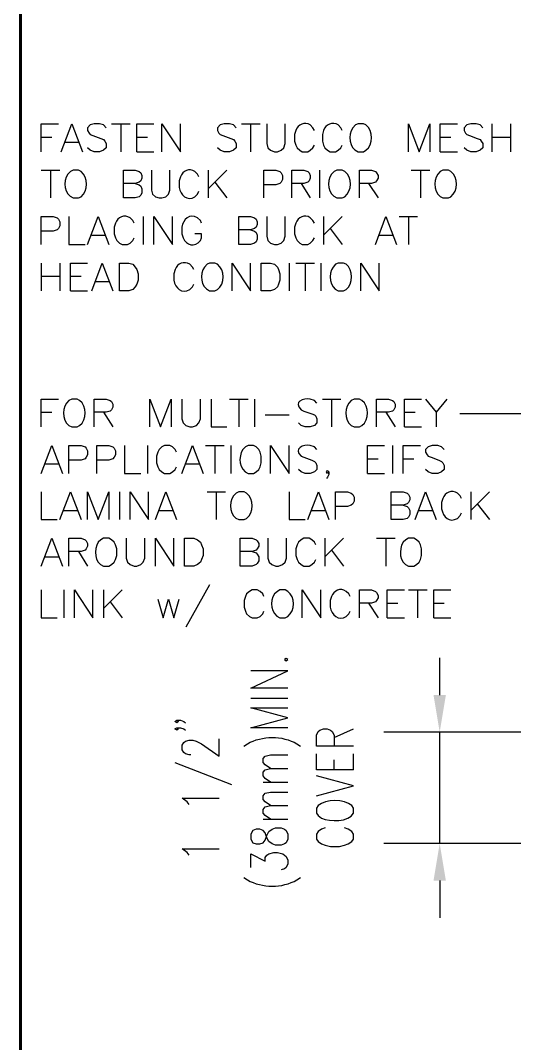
# Model space of a CAD drawing. Header units: millimetres. Extents: x 14 to 201, y 16 to 268.
# Drawn here: x 13.8 to 56.1, y 114.6 to 202.1 of the extents above; entities that cross this region are included whole.
import ezdxf

# ---------------------------------------------------------------- set-up
doc = ezdxf.new("R2010")
doc.units = ezdxf.units.MM
doc.header["$MEASUREMENT"] = 0
doc.layers.get('0').update_dxf_attribs({"linetype": 'CONTINUOUS'})

msp = doc.modelspace()

# ---------------------------------------------------------------- hatches: boundary and pattern name
at = {"true_color": 0x000007}
for points in [[(49.17, 144.378), (50.229, 144.378), (49.699, 141.203)], [(49.17, 128.503), (50.229, 128.503), (49.699, 131.678)]]:
    msp.add_hatch(color=0, dxfattribs=at).paths.add_polyline_path(points)

# ---------------------------------------------------------------- linework, layer by layer
at = {"color": 0, "linetype": 'Continuous', "lineweight": 60, "true_color": 0x000007}
msp.add_line((13.843, 55.414), (13.843, 264.541), dxfattribs=at)
at = {"color": 0, "linetype": 'Continuous', "lineweight": 25, "true_color": 0x000007}
for p, q in [((21.632, 193.252), (23.22, 193.252)), ((22.416, 193.252), (22.416, 190.86)), ((32.745, 193.252), (34.332, 193.252)), ((33.528, 193.252), (33.528, 190.86)), ((54.166, 193.252), (54.166, 190.86)), ((55.753, 193.252), (55.753, 190.86)), ((15.621, 192.109), (16.531, 192.109)), ((23.791, 192.109), (24.702, 192.109)), ((49.742, 192.109), (50.652, 192.109)), ((54.166, 192.109), (55.753, 192.109)), ((17.653, 191.664), (18.796, 191.664)), ((23.791, 190.86), (25.252, 190.86)), ((49.742, 190.86), (51.223, 190.86)), ((15.621, 189.272), (17.209, 189.272)), ((16.425, 189.272), (16.425, 186.902)), ((29.909, 189.272), (29.909, 186.902)), ((31.496, 189.272), (29.909, 187.685)), ((39.434, 189.272), (39.434, 186.902)), ((47.265, 189.272), (48.853, 189.272)), ((48.048, 189.272), (48.048, 186.902)), ((30.48, 188.256), (31.496, 186.902)), ((37.846, 188.151), (38.629, 186.902)), ((43.624, 188.151), (44.429, 186.902)), ((24.342, 185.314), (24.342, 182.922)), ((39.772, 185.314), (39.772, 182.922)), ((41.36, 185.314), (39.772, 183.727)), ((46.228, 185.314), (47.816, 185.314)), ((47.032, 185.314), (47.032, 182.922)), ((40.344, 184.298), (41.36, 182.922)), ((19.939, 183.727), (21.061, 183.727)), ((44.535, 183.727), (45.678, 183.727)), ((15.621, 181.335), (15.621, 178.964)), ((17.209, 181.335), (17.209, 178.964)), ((36.83, 181.335), (36.83, 178.964)), ((37.402, 181.335), (38.989, 181.335)), ((38.185, 181.335), (38.185, 178.964)), ((39.539, 181.335), (39.539, 178.964)), ((15.621, 180.213), (17.209, 180.213)), ((18.119, 180.213), (19.029, 180.213)), ((20.278, 179.747), (21.4, 179.747)), ((18.119, 178.964), (19.579, 178.964)), ((31.729, 169.693), (33.316, 169.693)), ((32.512, 169.693), (32.512, 167.322)), ((33.867, 169.693), (33.867, 167.322)), ((39.666, 169.693), (41.254, 169.693)), ((40.449, 169.693), (40.449, 167.322)), ((50.313, 169.693), (49.403, 168.571)), ((15.621, 168.571), (16.531, 168.571)), ((20.955, 168.571), (21.738, 167.322)), ((34.777, 168.338), (36.83, 168.338)), ((45.106, 168.571), (45.889, 167.322)), ((46.694, 168.571), (47.604, 168.571)), ((46.694, 167.322), (48.154, 167.322)), ((24.702, 165.735), (24.702, 163.343)), ((29.676, 165.735), (31.263, 165.735)), ((30.48, 165.735), (30.48, 163.343)), ((31.835, 165.735), (31.835, 163.343)), ((45.678, 165.735), (45.678, 163.343)), ((43.519, 164.592), (44.429, 164.592)), ((46.567, 164.592), (47.477, 164.592)), ((15.96, 164.147), (17.103, 164.147)), ((27.982, 164.147), (29.104, 164.147)), ((43.519, 163.343), (44.979, 163.343)), ((22.31, 161.756), (22.31, 159.385)), ((29.803, 161.756), (31.39, 161.756)), ((30.586, 161.756), (30.586, 159.385)), ((52.366, 161.756), (52.366, 159.385)), ((53.954, 161.756), (52.366, 160.168)), ((52.917, 160.74), (53.954, 159.385)), ((17.547, 160.168), (18.69, 160.168)), ((25.718, 160.168), (26.839, 160.168)), ((38.756, 160.168), (39.878, 160.168)), ((47.943, 160.168), (49.064, 160.168)), ((39.878, 157.797), (39.878, 155.406)), ((41.466, 157.797), (39.878, 156.21)), ((44.302, 157.797), (45.889, 157.797)), ((45.106, 157.797), (45.106, 155.406)), ((40.449, 156.781), (41.466, 155.406)), ((15.96, 156.21), (17.103, 156.21)), ((18.796, 156.654), (19.579, 155.406)), ((17.547, 153.374), (17.547, 150.982)), ((20.955, 153.374), (20.955, 150.982)), ((22.542, 153.374), (20.955, 151.786)), ((30.014, 153.818), (27.982, 150.199)), ((47.032, 153.374), (48.62, 153.374)), ((47.815, 153.374), (47.815, 150.982)), ((21.526, 152.358), (22.542, 150.982)), ((43.624, 152.231), (44.429, 150.982)), ((45.212, 152.231), (46.122, 152.231)), ((49.191, 152.231), (50.08, 152.231)), ((45.212, 150.982), (46.694, 150.982)), ((49.191, 150.982), (50.652, 150.982)), ((49.699, 144.378), (49.699, 147.553)), ((33.549, 144.124), (36.724, 144.124)), ((40.661, 140.737), (42.333, 141.478)), ((103.505, 141.203), (44.937, 141.203)), ((49.699, 131.678), (49.699, 141.203)), ((32.957, 139.996), (33.253, 140.208)), ((37.486, 140.208), (37.783, 139.996)), ((42.333, 137.986), (42.333, 139.361)), ((27.051, 138.621), (31.898, 136.716)), ((40.661, 137.986), (40.661, 138.832)), ((34.608, 136.927), (36.724, 136.927)), ((34.608, 133.752), (36.724, 133.752)), ((86.085, 131.678), (44.937, 131.678)), ((32.957, 128.778), (33.253, 128.566)), ((37.486, 128.566), (37.783, 128.778)), ((49.699, 128.503), (49.699, 125.328))]:
    msp.add_line(p, q, dxfattribs=at)
for points in [[(15.621, 190.86), (15.621, 193.252), (17.103, 193.252)], [(17.314, 190.86), (18.225, 193.252), (19.135, 190.86)], [(21.167, 192.913), (20.955, 193.146), (20.616, 193.252), (20.151, 193.252), (19.812, 193.146), (19.579, 192.913), (19.579, 192.68), (19.706, 192.447), (19.812, 192.342), (20.045, 192.236), (20.722, 192.003), (20.955, 191.897), (21.061, 191.77), (21.167, 191.558), (21.167, 191.199), (20.955, 190.987), (20.616, 190.86), (20.151, 190.86), (19.812, 190.987), (19.579, 191.199)], [(23.791, 190.86), (23.791, 193.252), (25.252, 193.252)], [(25.929, 190.86), (25.929, 193.252), (27.517, 190.86), (27.517, 193.252)], [(32.279, 192.913), (32.068, 193.146), (31.729, 193.252), (31.263, 193.252), (30.925, 193.146), (30.692, 192.913), (30.692, 192.68), (30.819, 192.447), (30.925, 192.342), (31.157, 192.236), (31.835, 192.003), (32.068, 191.897), (32.173, 191.77), (32.279, 191.558), (32.279, 191.199), (32.068, 190.987), (31.729, 190.86), (31.263, 190.86), (30.925, 190.987), (30.692, 191.199)], [(34.904, 193.252), (34.904, 191.558), (35.01, 191.199), (35.243, 190.987), (35.581, 190.86), (35.814, 190.86), (36.153, 190.987), (36.364, 191.199), (36.491, 191.558), (36.491, 193.252)], [(37.402, 192.68), (37.275, 192.342), (37.275, 191.77), (37.402, 191.431), (37.507, 191.199), (37.74, 190.987), (37.952, 190.86), (38.418, 190.86), (38.629, 190.987), (38.862, 191.199), (38.989, 191.431)], [(38.989, 192.68), (38.862, 192.913), (38.629, 193.146)], [(39.772, 192.68), (39.666, 192.342), (39.666, 191.77), (39.772, 191.431), (39.878, 191.199), (40.111, 190.987), (40.344, 190.86), (40.788, 190.86), (41.021, 190.987), (41.254, 191.199), (41.36, 191.431)], [(41.36, 192.68), (41.254, 192.913), (41.021, 193.146)], [(42.714, 193.252), (42.503, 193.146), (42.27, 192.913)], [(43.392, 193.146), (43.18, 193.252), (42.714, 193.252), (42.714, 193.252)], [(47.032, 190.86), (47.032, 193.252), (47.943, 190.86), (48.853, 193.252), (48.853, 190.86)], [(49.742, 190.86), (49.742, 193.252), (51.223, 193.252)], [(53.382, 192.913), (53.15, 193.146), (52.811, 193.252), (52.366, 193.252), (52.028, 193.146), (51.795, 192.913), (51.795, 192.68), (51.901, 192.447), (52.028, 192.342), (52.239, 192.236), (52.917, 192.003), (53.15, 191.897), (53.255, 191.77), (53.382, 191.558), (53.382, 191.199), (53.15, 190.987), (52.811, 190.86), (52.366, 190.86), (52.028, 190.987), (51.795, 191.199)], [(42.714, 190.86), (43.18, 190.86), (43.392, 190.987)], [(18.352, 189.272), (18.119, 189.167), (17.886, 188.934)], [(19.029, 189.167), (18.796, 189.272), (18.352, 189.272), (18.352, 189.272)], [(22.648, 186.902), (22.648, 189.272), (23.664, 189.272), (24.003, 189.167), (24.13, 189.061), (24.236, 188.828), (24.236, 188.595), (24.13, 188.383), (24.003, 188.256), (23.664, 188.151), (22.648, 188.151)], [(25.04, 189.272), (25.04, 187.579), (25.146, 187.24), (25.379, 187.008), (25.718, 186.902), (25.929, 186.902), (26.289, 187.008), (26.501, 187.24), (26.628, 187.579), (26.628, 189.272)], [(29.104, 188.722), (28.998, 188.934), (28.766, 189.167)], [(34.671, 186.902), (34.671, 189.272), (35.687, 189.272), (36.026, 189.167), (36.153, 189.061), (36.259, 188.828), (36.259, 188.489), (36.153, 188.256), (36.026, 188.151), (35.687, 188.024), (34.671, 188.024)], [(37.042, 186.902), (37.042, 189.272), (38.079, 189.272), (38.418, 189.167), (38.523, 189.061), (38.629, 188.828), (38.629, 188.595), (38.523, 188.383), (38.418, 188.256), (38.079, 188.151), (37.042, 188.151)], [(40.915, 189.272), (40.682, 189.167), (40.449, 188.934)], [(41.593, 189.167), (41.36, 189.272), (40.915, 189.272), (40.915, 189.272)], [(42.841, 186.902), (42.841, 189.272), (43.857, 189.272), (44.196, 189.167), (44.302, 189.061), (44.429, 188.828), (44.429, 188.595), (44.302, 188.383), (44.196, 188.256), (43.857, 188.151), (42.841, 188.151)], [(49.975, 189.272), (49.742, 189.167), (49.53, 188.934)], [(50.652, 189.167), (50.44, 189.272), (49.975, 189.272), (49.975, 189.272)], [(27.517, 188.722), (27.411, 188.383), (27.411, 187.812)], [(23.664, 188.151), (24.003, 188.024), (24.13, 187.918), (24.236, 187.685), (24.236, 187.346), (24.13, 187.135), (24.003, 187.008), (23.664, 186.902), (22.648, 186.902)], [(28.766, 187.008), (28.998, 187.24), (29.104, 187.473)], [(18.352, 186.902), (18.796, 186.902), (19.029, 187.008)], [(40.915, 186.902), (41.36, 186.902), (41.593, 187.008)], [(49.975, 186.902), (50.44, 186.902), (50.652, 187.008)], [(15.621, 182.922), (15.621, 185.314), (16.637, 185.314), (16.976, 185.208), (17.103, 185.081), (17.209, 184.849), (17.209, 184.51), (17.103, 184.298), (16.976, 184.171), (16.637, 184.065), (15.621, 184.065)], [(17.992, 185.314), (17.992, 182.922), (19.368, 182.922)], [(19.579, 182.922), (20.489, 185.314), (21.4, 182.922)], [(21.971, 184.743), (21.865, 184.404), (21.865, 183.833), (21.971, 183.494), (22.077, 183.261), (22.31, 183.049), (22.543, 182.922), (22.987, 182.922), (23.22, 183.049), (23.453, 183.261), (23.559, 183.494)], [(23.559, 184.743), (23.453, 184.976), (23.22, 185.208)], [(25.252, 182.922), (25.252, 185.314), (26.839, 182.922), (26.839, 185.314)], [(29.337, 184.743), (29.231, 184.976), (28.998, 185.208)], [(32.512, 182.922), (32.512, 185.314), (33.528, 185.314), (33.867, 185.208), (33.994, 185.081), (34.1, 184.849), (34.1, 184.637), (33.994, 184.404), (33.867, 184.298), (33.528, 184.171), (32.512, 184.171)], [(34.904, 185.314), (34.904, 183.621), (35.01, 183.261), (35.243, 183.049), (35.581, 182.922), (35.814, 182.922), (36.153, 183.049), (36.364, 183.261), (36.491, 183.621), (36.491, 185.314)], [(37.402, 184.743), (37.275, 184.404), (37.275, 183.833), (37.402, 183.494), (37.507, 183.261), (37.74, 183.049), (37.952, 182.922), (38.418, 182.922), (38.629, 183.049), (38.862, 183.261), (38.989, 183.494)], [(38.989, 184.743), (38.862, 184.976), (38.629, 185.208)], [(44.196, 182.922), (45.106, 185.314), (46.016, 182.922)], [(27.644, 184.404), (27.644, 183.833), (27.75, 183.494)], [(29.231, 183.261), (29.337, 183.494), (29.337, 183.833), (28.766, 183.833)], [(33.528, 184.171), (33.867, 184.065), (33.994, 183.96), (34.1, 183.727), (34.1, 183.388), (33.994, 183.155), (33.867, 183.049), (33.528, 182.922), (32.512, 182.922)], [(18.119, 178.964), (18.119, 181.335), (19.579, 181.335)], [(19.939, 178.964), (20.828, 181.335), (21.738, 178.964)], [(28.66, 180.785), (28.554, 180.996), (28.321, 181.229)], [(30.014, 181.335), (29.803, 181.229), (29.57, 180.996)], [(30.692, 181.229), (30.48, 181.335), (30.014, 181.335), (30.014, 181.335)], [(31.941, 178.964), (31.941, 181.335), (33.528, 178.964), (33.528, 181.335)], [(41.021, 181.335), (40.788, 181.229), (40.577, 180.996)], [(41.698, 181.229), (41.466, 181.335), (41.021, 181.335), (41.021, 181.335)], [(42.947, 178.964), (42.947, 181.335), (44.535, 178.964), (44.535, 181.335)], [(27.072, 180.785), (26.966, 180.425), (26.966, 179.874)], [(28.321, 179.07), (28.554, 179.303), (28.66, 179.536)], [(30.014, 178.964), (30.48, 178.964), (30.692, 179.07)], [(41.021, 178.964), (41.466, 178.964), (41.698, 179.07)], [(15.621, 167.322), (15.621, 169.693), (17.103, 169.693)], [(18.225, 169.693), (17.992, 169.587), (17.78, 169.354)], [(18.902, 169.587), (18.69, 169.693), (18.225, 169.693), (18.225, 169.693)], [(20.151, 167.322), (20.151, 169.693), (21.167, 169.693), (21.526, 169.587), (21.632, 169.481), (21.738, 169.249), (21.738, 169.016), (21.632, 168.783), (21.526, 168.677), (21.167, 168.571), (20.151, 168.571)], [(24.913, 167.322), (24.913, 169.693), (25.823, 167.322), (26.734, 169.693), (26.734, 167.322)], [(27.644, 169.693), (27.644, 168), (27.75, 167.661), (27.982, 167.428), (28.321, 167.322), (28.554, 167.322), (28.893, 167.428), (29.104, 167.661), (29.231, 168), (29.231, 169.693)], [(30.141, 169.693), (30.141, 167.322), (31.496, 167.322)], [(39.201, 169.354), (38.989, 169.587), (38.629, 169.693)], [(42.376, 169.693), (42.143, 169.587), (41.931, 169.354)], [(43.053, 169.587), (42.841, 169.693), (42.376, 169.693), (42.376, 169.693)], [(44.302, 167.322), (44.302, 169.693), (45.318, 169.693), (45.678, 169.587), (45.783, 169.481), (45.889, 169.249), (45.889, 169.016), (45.783, 168.783), (45.678, 168.677), (45.318, 168.571), (44.302, 168.571)], [(46.694, 167.322), (46.694, 169.693), (48.154, 169.693)], [(48.493, 169.693), (49.403, 168.571), (49.403, 167.322)], [(37.846, 168.783), (38.079, 168.677), (38.756, 168.444), (38.989, 168.338), (39.095, 168.233), (39.201, 168), (39.201, 167.661), (38.989, 167.428), (38.629, 167.322), (38.185, 167.322), (37.846, 167.428), (37.613, 167.661)], [(86.868, 135.615), (57.108, 168.423), (51.414, 168.423)], [(18.225, 167.322), (18.69, 167.322), (18.902, 167.428)], [(42.376, 167.322), (42.841, 167.322), (43.053, 167.428)], [(15.621, 163.343), (16.531, 165.735), (17.441, 163.343)], [(17.992, 163.343), (17.992, 165.735), (19.029, 165.735), (19.368, 165.608), (19.473, 165.502), (19.579, 165.269), (19.579, 164.931), (19.473, 164.719), (19.368, 164.592), (19.029, 164.486), (17.992, 164.486)], [(20.384, 163.343), (20.384, 165.735), (21.4, 165.735), (21.738, 165.608), (21.865, 165.502), (21.971, 165.269), (21.971, 164.931), (21.865, 164.719), (21.738, 164.592), (21.4, 164.486), (20.384, 164.486)], [(22.754, 165.735), (22.754, 163.343), (24.13, 163.343)], [(27.178, 165.163), (27.072, 165.396), (26.839, 165.608), (26.628, 165.735), (26.162, 165.735), (25.929, 165.608), (25.718, 165.396), (25.591, 165.163), (25.485, 164.825), (25.485, 164.253), (25.591, 163.915), (25.718, 163.682), (25.929, 163.47), (26.162, 163.343), (26.628, 163.343), (26.839, 163.47), (27.072, 163.682), (27.178, 163.915)], [(27.644, 163.343), (28.554, 165.735), (29.464, 163.343)], [(33.316, 165.735), (33.083, 165.608), (32.851, 165.396)], [(33.316, 163.343), (33.761, 163.343), (33.994, 163.47), (34.227, 163.682), (34.332, 163.915), (34.438, 164.253), (34.438, 164.825), (34.332, 165.163), (34.227, 165.396), (33.994, 165.608), (33.761, 165.735), (33.316, 165.735), (33.316, 165.735)], [(35.243, 163.343), (35.243, 165.735), (36.83, 163.343), (36.83, 165.735)], [(39.201, 165.396), (38.989, 165.608), (38.629, 165.735)], [(43.519, 163.343), (43.519, 165.735), (44.979, 165.735)], [(46.567, 163.343), (46.567, 165.735), (48.048, 165.735)], [(50.08, 165.396), (49.869, 165.608), (49.53, 165.735), (49.064, 165.735), (48.726, 165.608), (48.493, 165.396), (48.493, 165.163), (48.62, 164.931), (48.726, 164.825), (48.959, 164.719), (49.636, 164.486), (49.869, 164.359), (49.975, 164.253), (50.08, 164.02), (50.08, 163.682), (49.869, 163.47), (49.53, 163.343), (49.064, 163.343), (48.726, 163.47), (48.493, 163.682)], [(37.846, 164.825), (38.079, 164.719), (38.756, 164.486), (38.989, 164.359), (39.095, 164.253), (39.201, 164.02), (39.201, 163.682), (38.989, 163.47), (38.629, 163.343), (38.185, 163.343), (37.846, 163.47), (37.613, 163.682)], [(40.217, 163.47), (40.111, 163.343), (40.005, 163.47), (40.111, 163.576), (40.217, 163.47), (40.217, 163.237), (40.111, 163.004), (40.005, 162.899)], [(15.621, 161.756), (15.621, 159.385), (16.976, 159.385)], [(17.209, 159.385), (18.119, 161.756), (19.029, 159.385)], [(19.579, 159.385), (19.579, 161.756), (20.489, 159.385), (21.4, 161.756), (21.4, 159.385)], [(23.22, 159.385), (23.22, 161.756), (24.807, 159.385), (24.807, 161.756)], [(25.379, 159.385), (26.289, 161.756), (27.178, 159.385)], [(32.512, 161.756), (32.279, 161.65), (32.068, 161.417)], [(33.189, 161.65), (32.978, 161.756), (32.512, 161.756), (32.512, 161.756)], [(36.83, 161.756), (36.83, 159.385), (38.185, 159.385)], [(38.418, 159.385), (39.328, 161.756), (40.217, 159.385)], [(40.788, 159.385), (40.788, 161.756), (41.804, 161.756), (42.143, 161.65), (42.27, 161.544), (42.376, 161.311), (42.376, 160.972), (42.27, 160.74), (42.143, 160.634), (41.804, 160.507), (40.788, 160.507)], [(45.551, 159.385), (45.551, 161.756), (46.567, 161.756), (46.905, 161.65), (47.032, 161.544), (47.138, 161.311), (47.138, 161.078), (47.032, 160.845), (46.905, 160.74), (46.567, 160.634), (45.551, 160.634)], [(47.604, 159.385), (48.493, 161.756), (49.403, 159.385)], [(49.975, 161.184), (49.869, 160.845), (49.869, 160.295)], [(51.562, 161.184), (51.456, 161.417), (51.223, 161.65)], [(46.567, 160.634), (46.905, 160.507), (47.032, 160.401), (47.138, 160.168), (47.138, 159.829), (47.032, 159.597), (46.905, 159.491), (46.567, 159.385), (45.551, 159.385)], [(32.512, 159.385), (32.978, 159.385), (33.189, 159.491)], [(51.223, 159.491), (51.456, 159.724), (51.562, 159.956)], [(15.621, 155.406), (16.531, 157.797), (17.441, 155.406)], [(17.992, 155.406), (17.992, 157.797), (19.029, 157.797), (19.368, 157.67), (19.473, 157.565), (19.579, 157.332), (19.579, 157.12), (19.473, 156.887), (19.368, 156.781), (19.029, 156.654), (17.992, 156.654)], [(20.955, 157.797), (20.722, 157.67), (20.489, 157.459)], [(20.955, 155.406), (21.4, 155.406), (21.632, 155.533), (21.865, 155.744), (21.971, 155.977), (22.077, 156.316), (22.077, 156.887), (21.971, 157.226), (21.865, 157.459), (21.632, 157.67), (21.4, 157.797), (20.955, 157.797), (20.955, 157.797)], [(22.881, 157.797), (22.881, 156.083), (22.987, 155.744), (23.22, 155.533), (23.559, 155.406), (23.791, 155.406), (24.13, 155.533), (24.342, 155.744), (24.469, 156.083), (24.469, 157.797)], [(25.379, 155.406), (25.379, 157.797), (26.966, 155.406), (26.966, 157.797)], [(32.639, 155.406), (32.639, 157.797), (33.655, 157.797), (33.994, 157.67), (34.099, 157.565), (34.227, 157.332), (34.227, 157.12), (34.099, 156.887), (33.994, 156.781), (33.655, 156.654), (32.639, 156.654)], [(35.01, 157.797), (35.01, 156.083), (35.116, 155.744), (35.348, 155.533), (35.687, 155.406), (35.92, 155.406), (36.259, 155.533), (36.491, 155.744), (36.597, 156.083), (36.597, 157.797)], [(39.095, 157.226), (38.989, 157.459), (38.756, 157.67), (38.523, 157.797), (38.079, 157.797), (37.846, 157.67), (37.613, 157.459), (37.507, 157.226), (37.402, 156.887), (37.402, 156.316), (37.507, 155.977), (37.613, 155.744), (37.846, 155.533), (38.079, 155.406), (38.523, 155.406), (38.756, 155.533), (38.989, 155.744), (39.095, 155.977)], [(47.032, 157.797), (46.8, 157.67), (46.567, 157.459)], [(47.032, 155.406), (47.477, 155.406), (47.71, 155.533), (47.943, 155.744), (48.048, 155.977), (48.154, 156.316), (48.154, 156.887), (48.048, 157.226), (47.943, 157.459), (47.71, 157.67), (47.477, 157.797), (47.032, 157.797), (47.032, 157.797)], [(33.655, 156.654), (33.994, 156.549), (34.099, 156.422), (34.227, 156.21), (34.227, 155.871), (34.099, 155.638), (33.994, 155.533), (33.655, 155.406), (32.639, 155.406)], [(15.621, 153.374), (15.621, 150.982), (16.976, 150.982)], [(18.457, 150.982), (18.457, 153.374), (20.045, 150.982), (20.045, 153.374)], [(34.671, 152.802), (34.565, 153.035), (34.332, 153.247), (34.099, 153.374), (33.655, 153.374), (33.422, 153.247), (33.189, 153.035), (33.083, 152.802), (32.978, 152.463), (32.978, 151.892), (33.083, 151.553), (33.189, 151.32), (33.422, 151.109), (33.655, 150.982), (34.099, 150.982), (34.332, 151.109), (34.565, 151.32), (34.671, 151.553)], [(36.026, 153.374), (35.814, 153.247), (35.581, 153.035)], [(36.703, 153.247), (36.491, 153.374), (36.026, 153.374), (36.026, 153.374)], [(37.952, 150.982), (37.952, 153.374), (39.539, 150.982), (39.539, 153.374)], [(42.037, 152.802), (41.931, 153.035), (41.698, 153.247)], [(42.841, 150.982), (42.841, 153.374), (43.857, 153.374), (44.196, 153.247), (44.302, 153.141), (44.429, 152.908), (44.429, 152.696), (44.302, 152.463), (44.196, 152.358), (43.857, 152.231), (42.841, 152.231)], [(45.212, 150.982), (45.212, 153.374), (46.694, 153.374)], [(49.191, 150.982), (49.191, 153.374), (50.652, 153.374)], [(25.591, 152.569), (26.056, 150.982), (26.501, 152.569), (26.966, 150.982), (27.411, 152.569)], [(40.449, 152.802), (40.344, 152.463), (40.344, 151.892)], [(41.698, 151.109), (41.931, 151.32), (42.037, 151.553)], [(36.026, 150.982), (36.491, 150.982), (36.703, 151.109)], [(36.724, 144.971), (33.549, 144.971), (36.724, 146.452), (33.549, 146.452)], [(36.724, 141.584), (33.549, 141.584), (36.724, 142.431), (33.549, 143.277), (36.724, 143.277)], [(27.22, 142.219), (27.368, 142.113), (27.22, 142.007), (27.051, 142.113), (27.22, 142.219), (27.517, 142.219), (27.813, 142.113), (27.961, 142.007)], [(27.22, 141.584), (27.368, 141.478), (27.22, 141.372), (27.051, 141.478), (27.22, 141.584), (27.517, 141.584), (27.813, 141.478), (27.961, 141.372)], [(42.333, 139.996), (39.158, 139.996), (39.158, 140.949), (39.307, 141.266), (39.455, 141.372), (39.751, 141.478), (40.069, 141.478), (40.365, 141.372), (40.513, 141.266), (40.661, 140.949), (40.661, 139.996)], [(28.427, 139.256), (28.279, 139.256), (27.961, 139.361), (27.813, 139.467), (27.665, 139.679), (27.665, 140.102), (27.813, 140.314), (27.961, 140.42), (28.279, 140.526), (28.575, 140.526), (28.871, 140.42), (29.337, 140.208), (30.84, 139.15), (30.84, 140.631)], [(35.221, 138.091), (34.777, 138.409), (34.608, 138.621), (34.608, 138.938), (34.777, 139.15), (35.221, 139.256), (36.724, 139.256)], [(42.333, 137.986), (39.158, 137.986), (39.158, 139.361)], [(35.221, 136.927), (34.777, 137.245), (34.608, 137.456), (34.608, 137.774), (34.777, 137.986), (35.221, 138.091), (36.724, 138.091)], [(39.158, 135.763), (42.333, 136.61), (39.158, 137.456)], [(35.221, 134.916), (34.777, 135.234), (34.608, 135.446), (34.608, 135.763), (34.777, 135.975), (35.221, 136.081), (36.724, 136.081)], [(28.279, 135.022), (28.109, 135.234), (27.665, 135.551), (30.84, 135.551)], [(35.221, 133.752), (34.777, 134.07), (34.608, 134.281), (34.608, 134.599), (34.777, 134.811), (35.221, 134.916), (36.724, 134.916)], [(39.307, 134.916), (39.158, 134.705), (39.158, 134.281), (39.158, 134.281)], [(42.333, 134.281), (42.333, 134.705), (42.185, 134.916)], [(39.158, 134.281), (39.307, 134.07), (39.603, 133.858)], [(39.899, 133.011), (39.603, 132.906), (39.307, 132.694), (39.158, 132.482), (39.158, 132.059), (39.307, 131.847), (39.603, 131.636), (39.899, 131.53), (40.365, 131.424), (41.127, 131.424), (41.571, 131.53), (41.868, 131.636), (42.185, 131.847), (42.333, 132.059), (42.333, 132.482), (42.185, 132.694), (41.868, 132.906), (41.571, 133.011)], [(28.279, 130.683), (28.109, 130.895), (27.665, 131.212), (30.84, 131.212)], [(33.549, 129.625), (33.549, 130.789), (34.777, 130.154), (34.777, 130.471), (34.925, 130.683), (35.073, 130.789), (35.518, 130.895), (35.835, 130.895), (36.28, 130.789), (36.576, 130.577), (36.724, 130.26), (36.724, 129.942), (36.576, 129.625), (36.428, 129.519), (36.132, 129.413)]]:
    msp.add_lwpolyline(points, dxfattribs=at)
for points in [[(22.31, 178.964), (22.31, 181.335), (23.114, 181.335), (23.453, 181.229), (23.664, 180.996), (23.791, 180.785), (23.897, 180.425), (23.897, 179.874), (23.791, 179.536), (23.664, 179.303), (23.453, 179.07), (23.114, 178.964)], [(34.438, 178.964), (34.438, 181.335), (35.243, 181.335), (35.581, 181.229), (35.814, 180.996), (35.92, 180.785), (36.026, 180.425), (36.026, 179.874), (35.92, 179.536), (35.814, 179.303), (35.581, 179.07), (35.243, 178.964)], [(27.877, 155.406), (27.877, 157.797), (28.66, 157.797), (28.998, 157.67), (29.231, 157.459), (29.337, 157.226), (29.464, 156.887), (29.464, 156.316), (29.337, 155.977), (29.231, 155.744), (28.998, 155.533), (28.66, 155.406)], [(36.428, 147.405), (36.576, 147.299), (36.724, 147.405), (36.576, 147.511)], [(33.549, 132.059), (33.719, 131.741), (34.015, 131.636), (34.311, 131.636), (34.608, 131.741), (34.777, 131.953), (34.925, 132.376), (35.073, 132.694), (35.369, 132.906), (35.666, 133.011), (36.132, 133.011), (36.428, 132.906), (36.576, 132.8), (36.724, 132.482), (36.724, 132.059), (36.576, 131.741), (36.428, 131.636), (36.132, 131.53), (35.666, 131.53), (35.369, 131.636), (35.073, 131.847), (34.925, 132.165), (34.777, 132.588), (34.608, 132.8), (34.311, 132.906), (34.015, 132.906), (33.719, 132.8), (33.549, 132.482)]]:
    msp.add_lwpolyline(points, close=True, dxfattribs=at)
for points in [[(38.629, 193.146), (38.165, 193.474), (37.547, 193.198), (37.402, 192.68)], [(41.021, 193.146), (40.548, 193.453), (39.924, 193.217), (39.772, 192.68)], [(42.27, 192.913), (41.829, 192.273), (41.938, 191.19), (42.714, 190.86)], [(43.392, 190.987), (44.055, 191.484), (44.027, 192.635), (43.392, 193.146)], [(19.029, 187.008), (19.644, 187.542), (19.669, 188.629), (19.029, 189.167)], [(28.766, 189.167), (28.259, 189.503), (27.746, 189.212), (27.517, 188.722)], [(41.593, 187.008), (42.208, 187.542), (42.232, 188.629), (41.593, 189.167)], [(50.652, 187.008), (51.288, 187.526), (51.316, 188.641), (50.652, 189.167)], [(17.886, 188.934), (17.447, 188.309), (17.571, 187.184), (18.352, 186.902)], [(40.449, 188.934), (40.011, 188.309), (40.134, 187.184), (40.915, 186.902)], [(49.53, 188.934), (49.066, 188.372), (49.251, 187.107), (49.975, 186.902)], [(27.411, 187.812), (27.519, 187.16), (28.102, 186.583), (28.766, 187.008)], [(28.998, 185.208), (28.28, 185.614), (27.777, 185.078), (27.644, 184.404)], [(23.22, 185.208), (22.747, 185.515), (22.122, 185.28), (21.971, 184.743)], [(38.629, 185.208), (38.165, 185.537), (37.547, 185.26), (37.402, 184.743)], [(27.75, 183.494), (28.049, 182.817), (28.727, 182.663), (29.231, 183.261)], [(28.321, 181.229), (27.846, 181.533), (27.252, 181.307), (27.072, 180.785)], [(30.692, 179.07), (31.337, 179.544), (31.351, 180.759), (30.692, 181.229)], [(41.698, 179.07), (42.311, 179.516), (42.324, 180.786), (41.698, 181.229)], [(29.57, 180.996), (29.138, 180.368), (29.254, 179.277), (30.014, 178.964)], [(40.577, 180.996), (40.12, 180.436), (40.292, 179.173), (41.021, 178.964)], [(26.966, 179.874), (27.086, 179.166), (27.623, 178.68), (28.321, 179.07)], [(17.78, 169.354), (17.326, 168.758), (17.495, 167.543), (18.225, 167.322)], [(18.902, 167.428), (19.547, 167.948), (19.547, 169.068), (18.902, 169.587)], [(38.629, 169.693), (38.017, 169.785), (37.164, 169.472), (37.846, 168.783)], [(41.931, 169.354), (41.477, 168.758), (41.646, 167.543), (42.376, 167.322)], [(43.053, 167.428), (43.698, 167.948), (43.698, 169.068), (43.053, 169.587)], [(38.629, 165.735), (38.047, 165.837), (37.149, 165.468), (37.846, 164.825)], [(32.851, 165.396), (32.465, 164.76), (32.524, 163.629), (33.316, 163.343)], [(51.223, 161.65), (50.751, 161.957), (50.126, 161.721), (49.975, 161.184)], [(32.068, 161.417), (31.614, 160.82), (31.782, 159.605), (32.512, 159.385)], [(33.189, 159.491), (33.834, 160.01), (33.834, 161.131), (33.189, 161.65)], [(49.869, 160.295), (49.989, 159.587), (50.525, 159.101), (51.223, 159.491)], [(20.489, 157.459), (20.104, 156.822), (20.163, 155.692), (20.955, 155.406)], [(46.567, 157.459), (46.181, 156.822), (46.24, 155.692), (47.032, 155.406)], [(36.703, 151.109), (37.353, 151.586), (37.353, 152.769), (36.703, 153.247)], [(41.698, 153.247), (41.217, 153.623), (40.645, 153.298), (40.449, 152.802)], [(35.581, 153.035), (35.14, 152.395), (35.25, 151.312), (36.026, 150.982)], [(40.344, 151.892), (40.441, 151.252), (41.062, 150.641), (41.698, 151.109)], [(33.253, 140.208), (34.544, 140.924), (36.197, 140.937), (37.486, 140.208)], [(42.185, 134.916), (41.527, 135.501), (39.948, 135.516), (39.307, 134.916)], [(39.603, 133.858), (40.299, 133.496), (41.935, 133.518), (42.333, 134.281)], [(33.253, 128.566), (34.544, 127.85), (36.197, 127.837), (37.486, 128.566)]]:
    msp.add_open_spline(points, degree=3, dxfattribs=at)

doc.saveas('drawing.dxf')
